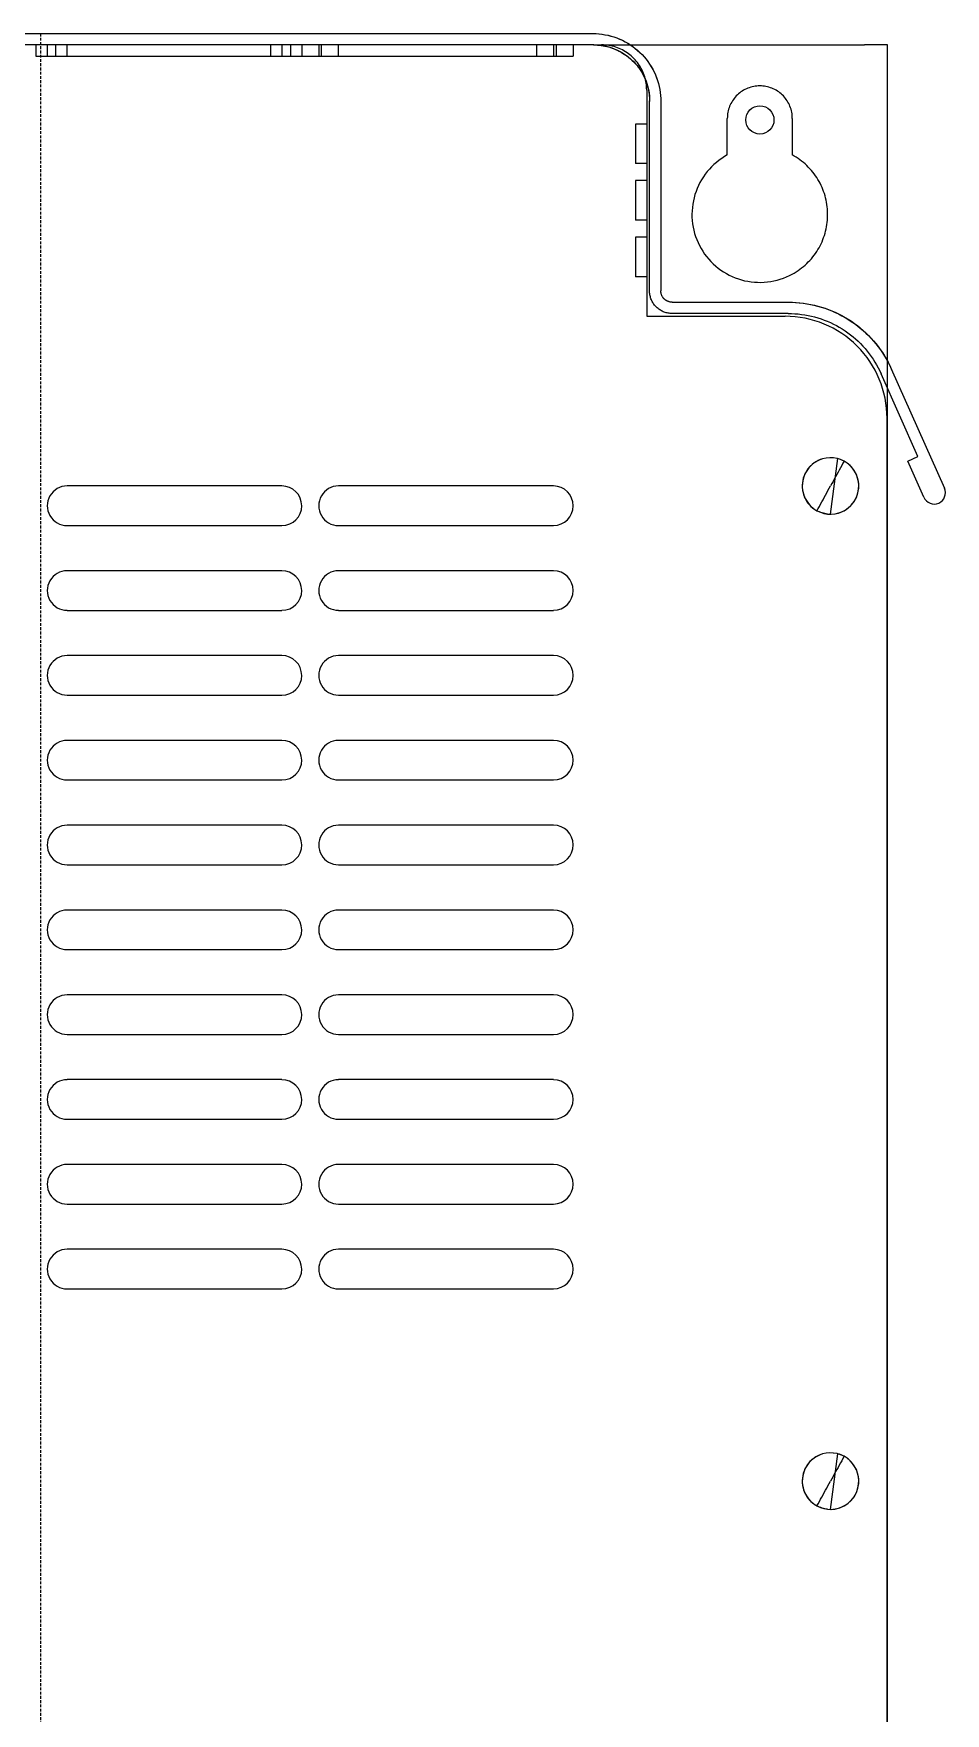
# Model space of a CAD drawing. Extents: x 0 to 320, y 0 to 1157.
# Drawn here: x 158.8 to 320, y 859.9 to 1157 of the extents above; entities that cross this region are included whole.
import ezdxf

# ---------------------------------------------------------------- set-up
doc = ezdxf.new("R2010")
doc.units = 0
doc.linetypes.add('DASHED', pattern=[0.75, 0.5, -0.25])
doc.layers.add('--8N-THT. FIXING HOLE', color=4, linetype='CONTINUOUS')
doc.layers.add('-15N-THT. THIẾT BỊ ĐÓNG MỞ', color=40, linetype='CONTINUOUS')

# ---------------------------------------------------------------- blocks, each defined once
blk = doc.blocks.new('06 - N - SC VSD ATV630C11~C16N4')
at = {"layer": '--8N-THT. FIXING HOLE'}
blk.add_circle((127.17, 563.23), 2.5, dxfattribs=at)
at = {"layer": '-15N-THT. THIẾT BỊ ĐÓNG MỞ'}
for p, q in [((97.79, 576.5), (-98.46, 576.5)), ((-98.36, 578.5), (97.64, 578.5)), ((-0.84, 576.51), (-0.84, 574.51)), ((1.16, 576.51), (1.16, 574.5)), ((2.66, 574.51), (2.66, 576.51)), ((4.66, 574.5), (4.66, 576.51)), ((40.66, 576.51), (40.66, 574.51)), ((42.66, 576.51), (42.66, 574.5)), ((44.16, 576.51), (44.16, 574.51)), ((46.16, 576.51), (46.16, 574.5)), ((49.16, 576.51), (49.16, 574.5)), ((49.66, 574.51), (49.66, 576.51)), ((52.66, 574.5), (52.66, 576.51)), ((87.66, 576.51), (87.66, 574.51)), ((90.66, 576.51), (90.66, 574.5)), ((91.16, 576.51), (91.16, 574.51)), ((94.16, 576.51), (94.16, 574.5)), ((97.64, 578.5), (98.18, 578.49)), ((97.64, 578.5), (97.66, 578.5)), ((97.66, 578.5), (98.2, 578.49)), ((97.77, 576.5), (98.11, 576.49)), ((97.79, 576.5), (98.23, 576.49)), ((97.79, 576.5), (99.18, 576.5)), ((98.11, 576.49), (98.44, 576.48)), ((98.18, 578.49), (98.71, 578.45)), ((98.2, 578.49), (98.74, 578.45)), ((98.23, 576.49), (98.68, 576.46)), ((98.44, 576.48), (98.78, 576.45)), ((98.68, 576.46), (99.12, 576.41)), ((98.71, 578.45), (99.25, 578.39)), ((98.74, 578.45), (99.28, 578.39)), ((98.78, 576.45), (99.12, 576.41)), ((99.12, 576.41), (99.55, 576.34)), ((99.12, 576.41), (99.45, 576.36)), ((99.5, 576.5), (99.18, 576.5)), ((99.25, 578.39), (99.78, 578.31)), ((99.26, 576.51), (145.66, 576.51)), ((99.28, 578.39), (99.81, 578.31)), ((99.35, 578.38), (99.37, 578.38)), ((99.45, 576.36), (99.78, 576.29)), ((99.81, 576.48), (99.5, 576.5)), ((99.55, 576.34), (99.99, 576.25)), ((99.78, 578.31), (100.31, 578.2)), ((99.81, 578.31), (100.34, 578.2)), ((100.13, 576.44), (99.81, 576.48)), ((100.45, 576.4), (100.13, 576.44)), ((100.31, 578.2), (100.84, 578.07)), ((100.34, 578.2), (100.86, 578.07)), ((100.76, 576.34), (100.45, 576.4)), ((101.07, 576.27), (100.76, 576.34)), ((100.84, 578.07), (101.35, 577.91)), ((100.86, 578.07), (101.37, 577.91)), ((101.35, 577.91), (101.86, 577.73)), ((101.37, 577.91), (101.88, 577.74)), ((101.86, 577.73), (102.36, 577.53)), ((101.88, 577.74), (102.38, 577.53)), ((102.36, 577.53), (102.86, 577.31)), ((102.38, 577.53), (102.87, 577.31)), ((102.86, 577.31), (103.34, 577.06)), ((102.87, 577.31), (103.35, 577.07)), ((103.34, 577.06), (103.81, 576.8)), ((103.35, 577.07), (103.82, 576.8)), ((103.81, 576.8), (104.26, 576.51)), ((103.82, 576.8), (104.28, 576.52)), ((104.26, 576.51), (104.71, 576.2)), ((104.28, 576.52), (104.72, 576.21)), ((149.76, 576.51), (145.66, 576.51)), ((149.76, -274.5), (149.76, 576.51)), ((4.66, 574.5), (42.66, 574.5)), ((52.66, 574.5), (90.66, 574.5)), ((99.78, 576.29), (100.11, 576.22)), ((99.99, 576.25), (100.42, 576.14)), ((100.11, 576.22), (100.44, 576.13)), ((100.42, 576.14), (100.84, 576.02)), ((100.44, 576.13), (100.76, 576.03)), ((100.76, 576.03), (101.08, 575.93)), ((100.84, 576.02), (101.26, 575.87)), ((101.38, 576.19), (101.07, 576.27)), ((101.08, 575.93), (101.4, 575.81)), ((101.26, 575.87), (101.67, 575.71)), ((101.68, 576.1), (101.38, 576.19)), ((101.4, 575.81), (101.71, 575.68)), ((101.67, 575.71), (102.08, 575.52)), ((101.98, 575.99), (101.68, 576.1)), ((101.71, 575.68), (102.02, 575.54)), ((102.28, 575.88), (101.98, 575.99)), ((102.02, 575.54), (102.32, 575.39)), ((102.08, 575.52), (102.47, 575.32)), ((102.57, 575.75), (102.28, 575.88)), ((102.32, 575.39), (102.62, 575.23)), ((102.47, 575.32), (102.86, 575.1)), ((102.86, 575.61), (102.57, 575.75)), ((102.62, 575.23), (102.91, 575.06)), ((103.13, 575.45), (102.86, 575.61)), ((102.86, 575.1), (103.23, 574.87)), ((102.91, 575.06), (103.2, 574.88)), ((103.41, 575.29), (103.13, 575.45)), ((103.2, 574.88), (103.48, 574.68)), ((103.23, 574.87), (103.59, 574.61)), ((103.68, 575.12), (103.41, 575.29)), ((103.48, 574.68), (103.75, 574.49)), ((103.59, 574.61), (103.95, 574.35)), ((103.93, 574.93), (103.68, 575.12)), ((103.75, 574.49), (104.02, 574.28)), ((104.19, 574.74), (103.93, 574.93)), ((103.95, 574.35), (104.29, 574.06)), ((104.02, 574.28), (104.27, 574.06)), ((104.43, 574.54), (104.19, 574.74)), ((104.27, 574.06), (104.52, 573.83)), ((104.29, 574.06), (104.61, 573.76)), ((104.67, 574.32), (104.43, 574.54)), ((104.52, 573.83), (104.77, 573.6)), ((104.61, 573.76), (104.93, 573.45)), ((104.89, 574.1), (104.67, 574.32)), ((104.71, 576.2), (105.14, 575.88)), ((104.72, 576.21), (105.15, 575.88)), ((104.77, 573.6), (105, 573.35)), ((105.11, 573.87), (104.89, 574.1)), ((104.93, 573.45), (105.23, 573.12)), ((105.32, 573.63), (105.11, 573.87)), ((105.14, 575.88), (105.55, 575.53)), ((105.15, 575.88), (105.56, 575.54)), ((105.52, 573.38), (105.32, 573.63)), ((105.71, 573.12), (105.52, 573.38)), ((105.55, 575.53), (105.95, 575.17)), ((105.56, 575.54), (105.96, 575.17)), ((105.95, 575.17), (106.33, 574.78)), ((105.96, 575.17), (106.34, 574.79)), ((106.33, 574.78), (106.69, 574.39)), ((106.34, 574.79), (106.7, 574.4)), ((106.69, 574.39), (107.04, 573.97)), ((106.7, 574.4), (107.05, 573.98)), ((107.04, 573.97), (107.37, 573.54)), ((107.05, 573.98), (107.37, 573.55)), ((107.37, 573.55), (107.68, 573.11)), ((107.37, 573.54), (107.67, 573.1)), ((105, 573.35), (105.23, 573.1)), ((105.23, 573.12), (105.51, 572.78)), ((105.23, 573.1), (105.45, 572.84)), ((105.45, 572.84), (105.66, 572.58)), ((105.51, 572.78), (105.78, 572.43)), ((105.66, 572.58), (105.86, 572.3)), ((105.89, 572.86), (105.71, 573.12)), ((105.78, 572.43), (106.03, 572.07)), ((105.86, 572.3), (106.05, 572.02)), ((106.06, 572.59), (105.89, 572.86)), ((106.03, 572.07), (106.27, 571.69)), ((106.05, 572.02), (106.23, 571.74)), ((106.21, 572.31), (106.06, 572.59)), ((106.36, 572.03), (106.21, 572.31)), ((106.23, 571.74), (106.4, 571.45)), ((106.27, 571.69), (106.49, 571.31)), ((106.49, 571.74), (106.36, 572.03)), ((106.4, 571.45), (106.56, 571.15)), ((106.62, 571.45), (106.49, 571.74)), ((106.49, 571.31), (106.69, 570.91)), ((106.56, 571.15), (106.71, 570.85)), ((106.73, 571.15), (106.62, 571.45)), ((106.69, 570.91), (106.87, 570.51)), ((106.71, 570.85), (106.85, 570.54)), ((106.83, 570.84), (106.73, 571.15)), ((106.91, 570.54), (106.83, 570.84)), ((106.85, 570.54), (106.98, 570.23)), ((106.87, 570.51), (107.04, 570.1)), ((106.99, 570.23), (106.91, 570.54)), ((107.67, 573.1), (107.96, 572.64)), ((107.68, 573.11), (107.97, 572.66)), ((107.96, 572.64), (108.23, 572.17)), ((107.97, 572.66), (108.23, 572.19)), ((108.23, 572.19), (108.48, 571.71)), ((108.23, 572.17), (108.47, 571.69)), ((108.47, 571.69), (108.7, 571.2)), ((108.48, 571.71), (108.7, 571.22)), ((108.7, 571.22), (108.9, 570.72)), ((108.7, 571.2), (108.9, 570.7)), ((108.9, 570.72), (109.08, 570.21)), ((108.9, 570.7), (109.08, 570.19)), ((107.04, 570.1), (107.18, 569.68)), ((107.04, 569.98), (107.15, 569.68)), ((107.15, 569.68), (107.25, 569.37)), ((107.16, 568.5), (107.16, 528.5)), ((107.18, 569.68), (107.31, 569.25)), ((107.25, 569.37), (107.33, 569.06)), ((107.31, 569.25), (107.42, 568.82)), ((107.33, 569.06), (107.41, 568.74)), ((107.41, 568.74), (107.48, 568.43)), ((107.42, 568.82), (107.51, 568.39)), ((107.48, 568.43), (107.53, 568.11)), ((107.51, 568.39), (107.58, 567.95)), ((107.53, 568.11), (107.58, 567.79)), ((107.58, 567.95), (107.63, 567.51)), ((107.58, 567.79), (107.62, 567.47)), ((107.62, 567.47), (107.64, 567.15)), ((107.63, 567.51), (107.66, 567.07)), ((109.08, 570.21), (109.23, 569.69)), ((109.08, 570.19), (109.23, 569.67)), ((109.23, 569.69), (109.36, 569.17)), ((109.23, 569.67), (109.36, 569.15)), ((109.36, 569.17), (109.47, 568.64)), ((109.36, 569.15), (109.47, 568.62)), ((109.47, 568.64), (109.56, 568.11)), ((109.47, 568.62), (109.56, 568.09)), ((109.54, 568.18), (109.54, 568.21)), ((109.56, 568.11), (109.62, 567.58)), ((109.56, 568.09), (109.62, 567.55)), ((109.62, 567.58), (109.65, 567.04)), ((109.62, 567.55), (109.65, 567.01)), ((123, 567.47), (122.82, 567.27)), ((123.2, 567.66), (123, 567.47)), ((123.4, 567.85), (123.2, 567.66)), ((123.61, 568.02), (123.4, 567.85)), ((123.83, 568.18), (123.61, 568.02)), ((124.06, 568.34), (123.83, 568.18)), ((124.29, 568.48), (124.06, 568.34)), ((124.53, 568.61), (124.29, 568.48)), ((124.78, 568.73), (124.53, 568.61)), ((125.03, 568.84), (124.78, 568.73)), ((125.28, 568.93), (125.03, 568.84)), ((125.55, 569.02), (125.28, 568.93)), ((125.81, 569.09), (125.55, 569.02)), ((126.08, 569.15), (125.81, 569.09)), ((126.35, 569.19), (126.08, 569.15)), ((126.62, 569.22), (126.35, 569.19)), ((126.89, 569.24), (126.62, 569.22)), ((127.16, 569.25), (126.89, 569.24)), ((127.44, 569.24), (127.16, 569.25)), ((127.71, 569.22), (127.44, 569.24)), ((127.98, 569.19), (127.71, 569.22)), ((128.25, 569.15), (127.98, 569.19)), ((128.52, 569.09), (128.25, 569.15)), ((128.78, 569.02), (128.52, 569.09)), ((129.05, 568.93), (128.78, 569.02)), ((129.3, 568.84), (129.05, 568.93)), ((129.55, 568.73), (129.3, 568.84)), ((129.8, 568.61), (129.55, 568.73)), ((130.04, 568.48), (129.8, 568.61)), ((130.27, 568.34), (130.04, 568.48)), ((130.5, 568.18), (130.27, 568.34)), ((130.72, 568.02), (130.5, 568.18)), ((130.93, 567.85), (130.72, 568.02)), ((131.13, 567.66), (130.93, 567.85)), ((131.33, 567.47), (131.13, 567.66)), ((131.51, 567.27), (131.33, 567.47)), ((107.64, 567.15), (107.66, 566.82)), ((107.66, 567.07), (107.66, 566.63)), ((107.66, 566.82), (107.66, 566.5)), ((107.66, 532.99), (107.66, 566.63)), ((109.65, 567.04), (109.66, 566.5)), ((109.65, 567.01), (109.66, 566.47)), ((109.66, 566.47), (109.66, 566.5)), ((109.66, 566.47), (109.66, 532.98)), ((121.52, 564.59), (121.47, 564.32)), ((121.58, 564.86), (121.52, 564.59)), ((121.65, 565.12), (121.58, 564.86)), ((121.73, 565.38), (121.65, 565.12)), ((121.83, 565.64), (121.73, 565.38)), ((121.93, 565.89), (121.83, 565.64)), ((122.05, 566.13), (121.93, 565.89)), ((122.19, 566.37), (122.05, 566.13)), ((122.33, 566.61), (122.19, 566.37)), ((122.48, 566.83), (122.33, 566.61)), ((122.65, 567.05), (122.48, 566.83)), ((122.82, 567.27), (122.65, 567.05)), ((131.68, 567.05), (131.51, 567.27)), ((131.85, 566.83), (131.68, 567.05)), ((132, 566.61), (131.85, 566.83)), ((132.14, 566.37), (132, 566.61)), ((132.28, 566.13), (132.14, 566.37)), ((132.4, 565.89), (132.28, 566.13)), ((132.5, 565.64), (132.4, 565.89)), ((132.6, 565.38), (132.5, 565.64)), ((132.68, 565.12), (132.6, 565.38)), ((132.75, 564.86), (132.68, 565.12)), ((132.81, 564.59), (132.75, 564.86)), ((132.86, 564.32), (132.81, 564.59)), ((107.16, 562.5), (105.16, 562.5)), ((105.16, 562.5), (105.16, 555.5)), ((105.16, 562.5), (105.16, 562.5)), ((121.42, 563.77), (121.41, 563.5)), ((121.41, 563.5), (121.41, 563.5)), ((121.41, 557.03), (121.41, 563.5)), ((121.44, 564.05), (121.42, 563.77)), ((121.47, 564.32), (121.44, 564.05)), ((132.89, 564.05), (132.86, 564.32)), ((132.91, 563.77), (132.89, 564.05)), ((132.91, 563.5), (132.91, 563.77)), ((132.91, 563.5), (132.91, 563.5)), ((132.91, 563.5), (132.91, 557.03)), ((119.5, 555.73), (119.06, 555.35)), ((119.95, 556.09), (119.5, 555.73)), ((120.43, 556.43), (119.95, 556.09)), ((120.91, 556.74), (120.43, 556.43)), ((121.41, 557.03), (120.91, 556.74)), ((121.41, 557.03), (121.41, 557.03)), ((133.26, 556.84), (132.91, 557.03)), ((132.91, 557.03), (132.91, 557.03)), ((133.6, 556.63), (133.26, 556.84)), ((133.93, 556.41), (133.6, 556.63)), ((134.25, 556.19), (133.93, 556.41)), ((134.56, 555.95), (134.25, 556.19)), ((134.87, 555.7), (134.56, 555.95)), ((135.17, 555.44), (134.87, 555.7)), ((107.16, 555.5), (105.16, 555.5)), ((105.16, 555.5), (105.16, 555.5)), ((116.87, 552.66), (116.58, 552.16)), ((117.18, 553.15), (116.87, 552.66)), ((117.51, 553.63), (117.18, 553.15)), ((117.87, 554.09), (117.51, 553.63)), ((118.25, 554.53), (117.87, 554.09)), ((118.64, 554.95), (118.25, 554.53)), ((119.06, 555.35), (118.64, 554.95)), ((135.46, 555.17), (135.17, 555.44)), ((135.74, 554.89), (135.46, 555.17)), ((136.01, 554.6), (135.74, 554.89)), ((136.28, 554.31), (136.01, 554.6)), ((136.53, 554), (136.28, 554.31)), ((136.77, 553.69), (136.53, 554)), ((137, 553.37), (136.77, 553.69)), ((137.22, 553.04), (137, 553.37)), ((137.43, 552.71), (137.22, 553.04)), ((137.63, 552.37), (137.43, 552.71)), ((105.16, 552.5), (105.16, 552.5)), ((107.16, 552.5), (105.16, 552.5)), ((105.16, 552.5), (105.16, 545.5)), ((115.69, 550.02), (115.54, 549.46)), ((115.88, 550.57), (115.69, 550.02)), ((116.09, 551.11), (115.88, 550.57)), ((116.32, 551.64), (116.09, 551.11)), ((116.58, 552.16), (116.32, 551.64)), ((137.82, 552.02), (137.63, 552.37)), ((138, 551.66), (137.82, 552.02)), ((138.16, 551.3), (138, 551.66)), ((138.31, 550.94), (138.16, 551.3)), ((138.45, 550.57), (138.31, 550.94)), ((138.58, 550.2), (138.45, 550.57)), ((138.7, 549.82), (138.58, 550.2)), ((138.8, 549.44), (138.7, 549.82)), ((115.18, 547.17), (115.17, 546.59)), ((115.23, 547.75), (115.18, 547.17)), ((115.3, 548.33), (115.23, 547.75)), ((115.41, 548.9), (115.3, 548.33)), ((115.54, 549.46), (115.41, 548.9)), ((138.89, 549.05), (138.8, 549.44)), ((138.97, 548.66), (138.89, 549.05)), ((139.03, 548.27), (138.97, 548.66)), ((139.09, 547.88), (139.03, 548.27)), ((139.12, 547.49), (139.09, 547.88)), ((139.15, 547.09), (139.12, 547.49)), ((139.16, 546.7), (139.15, 547.09)), ((139.16, 546.3), (139.16, 546.7)), ((105.16, 545.5), (105.16, 545.5)), ((107.16, 545.5), (105.16, 545.5)), ((115.17, 546.59), (115.17, 546.01)), ((115.17, 546.01), (115.21, 545.43)), ((115.21, 545.43), (115.28, 544.86)), ((115.28, 544.86), (115.37, 544.29)), ((115.37, 544.29), (115.49, 543.72)), ((115.49, 543.72), (115.64, 543.16)), ((138.8, 543.56), (138.89, 543.95)), ((138.89, 543.95), (138.97, 544.34)), ((138.97, 544.34), (139.03, 544.73)), ((139.03, 544.73), (139.09, 545.12)), ((139.09, 545.12), (139.12, 545.51)), ((139.12, 545.51), (139.15, 545.91)), ((139.15, 545.91), (139.16, 546.3)), ((107.16, 542.5), (105.16, 542.5)), ((105.16, 542.5), (105.16, 535.5)), ((105.16, 542.5), (105.16, 542.5)), ((115.64, 543.16), (115.81, 542.61)), ((115.81, 542.61), (116.02, 542.06)), ((116.02, 542.06), (116.24, 541.53)), ((116.24, 541.53), (116.5, 541.01)), ((116.5, 541.01), (116.77, 540.5)), ((137.63, 540.63), (137.82, 540.98)), ((137.82, 540.98), (138, 541.34)), ((138, 541.34), (138.16, 541.7)), ((138.16, 541.7), (138.31, 542.06)), ((138.31, 542.06), (138.45, 542.43)), ((138.45, 542.43), (138.58, 542.8)), ((138.58, 542.8), (138.7, 543.18)), ((138.7, 543.18), (138.8, 543.56)), ((116.77, 540.5), (117.08, 540)), ((117.08, 540), (117.4, 539.52)), ((117.4, 539.52), (117.75, 539.06)), ((117.75, 539.06), (118.12, 538.61)), ((118.12, 538.61), (118.51, 538.18)), ((118.51, 538.18), (118.92, 537.78)), ((118.92, 537.78), (119.36, 537.39)), ((135.17, 537.56), (135.46, 537.83)), ((135.46, 537.83), (135.74, 538.11)), ((135.74, 538.11), (136.01, 538.4)), ((136.01, 538.4), (136.28, 538.69)), ((136.28, 538.69), (136.53, 539)), ((136.53, 539), (136.77, 539.31)), ((136.77, 539.31), (137, 539.63)), ((137, 539.63), (137.22, 539.96)), ((137.22, 539.96), (137.43, 540.29)), ((137.43, 540.29), (137.63, 540.63)), ((105.16, 535.5), (105.16, 535.5)), ((107.16, 535.5), (105.16, 535.5)), ((119.36, 537.39), (119.81, 537.02)), ((119.81, 537.02), (120.27, 536.68)), ((120.27, 536.68), (120.75, 536.36)), ((120.75, 536.36), (121.25, 536.06)), ((121.25, 536.06), (121.76, 535.78)), ((121.76, 535.78), (122.29, 535.54)), ((122.29, 535.54), (122.82, 535.31)), ((122.82, 535.31), (123.37, 535.12)), ((123.37, 535.12), (123.92, 534.95)), ((123.92, 534.95), (124.48, 534.8)), ((124.48, 534.8), (125.05, 534.69)), ((129.09, 534.66), (129.66, 534.76)), ((129.66, 534.76), (130.23, 534.9)), ((130.23, 534.9), (130.78, 535.06)), ((130.78, 535.06), (131.33, 535.25)), ((131.33, 535.25), (131.87, 535.46)), ((131.87, 535.46), (132.4, 535.7)), ((132.4, 535.7), (132.91, 535.97)), ((132.91, 535.97), (133.26, 536.16)), ((133.26, 536.16), (133.6, 536.37)), ((133.6, 536.37), (133.93, 536.59)), ((133.93, 536.59), (134.25, 536.81)), ((134.25, 536.81), (134.56, 537.05)), ((134.56, 537.05), (134.87, 537.3)), ((134.87, 537.3), (135.17, 537.56)), ((107.67, 532.81), (107.66, 532.99)), ((107.68, 532.63), (107.67, 532.81)), ((107.7, 532.45), (107.68, 532.63)), ((107.73, 532.28), (107.7, 532.45)), ((107.76, 532.1), (107.73, 532.28)), ((107.81, 531.93), (107.76, 532.1)), ((107.86, 531.76), (107.81, 531.93)), ((109.67, 532.91), (109.66, 533)), ((109.67, 532.89), (109.66, 532.98)), ((109.67, 532.82), (109.67, 532.91)), ((109.67, 532.8), (109.67, 532.89)), ((109.68, 532.73), (109.67, 532.82)), ((109.68, 532.71), (109.67, 532.8)), ((109.7, 532.64), (109.68, 532.73)), ((109.7, 532.62), (109.68, 532.71)), ((109.72, 532.55), (109.7, 532.64)), ((109.71, 532.54), (109.7, 532.62)), ((109.74, 532.45), (109.71, 532.54)), ((109.74, 532.47), (109.72, 532.55)), ((109.76, 532.38), (109.74, 532.47)), ((109.76, 532.37), (109.74, 532.45)), ((109.75, 532.42), (109.75, 532.44)), ((109.79, 532.3), (109.76, 532.38)), ((109.79, 532.28), (109.76, 532.37)), ((109.83, 532.21), (109.79, 532.3)), ((109.82, 532.2), (109.79, 532.28)), ((109.86, 532.12), (109.82, 532.2)), ((109.86, 532.13), (109.83, 532.21)), ((109.9, 532.05), (109.86, 532.13)), ((109.9, 532.04), (109.86, 532.12)), ((109.95, 531.97), (109.9, 532.05)), ((109.95, 531.96), (109.9, 532.04)), ((110, 531.9), (109.95, 531.97)), ((109.99, 531.89), (109.95, 531.96)), ((110.04, 531.82), (109.99, 531.89)), ((110.05, 531.82), (110, 531.9)), ((110.1, 531.74), (110.04, 531.82)), ((110.1, 531.75), (110.05, 531.82)), ((125.05, 534.69), (125.63, 534.6)), ((125.63, 534.6), (126.2, 534.54)), ((126.2, 534.54), (126.78, 534.51)), ((126.78, 534.51), (127.36, 534.5)), ((127.36, 534.5), (127.94, 534.53)), ((127.94, 534.53), (128.52, 534.58)), ((128.52, 534.58), (129.09, 534.66)), ((107.92, 531.59), (107.86, 531.76)), ((107.99, 531.42), (107.92, 531.59)), ((108.06, 531.26), (107.99, 531.42)), ((108.14, 531.1), (108.06, 531.26)), ((108.23, 530.94), (108.14, 531.1)), ((108.32, 530.79), (108.23, 530.94)), ((108.43, 530.64), (108.32, 530.79)), ((108.54, 530.5), (108.43, 530.64)), ((108.65, 530.36), (108.54, 530.5)), ((108.77, 530.23), (108.65, 530.36)), ((108.9, 530.11), (108.77, 530.23)), ((109.03, 529.98), (108.9, 530.11)), ((109.17, 529.87), (109.03, 529.98)), ((109.31, 529.76), (109.17, 529.87)), ((109.46, 529.66), (109.31, 529.76)), ((109.61, 529.56), (109.46, 529.66)), ((109.76, 529.48), (109.61, 529.56)), ((109.92, 529.39), (109.76, 529.48)), ((110.09, 529.32), (109.92, 529.39)), ((110.25, 529.25), (110.09, 529.32)), ((110.16, 531.68), (110.1, 531.75)), ((110.15, 531.68), (110.1, 531.74)), ((110.21, 531.61), (110.15, 531.68)), ((110.22, 531.62), (110.16, 531.68)), ((110.28, 531.55), (110.21, 531.61)), ((110.28, 531.55), (110.22, 531.62)), ((110.42, 529.2), (110.25, 529.25)), ((110.34, 531.49), (110.28, 531.55)), ((110.35, 531.49), (110.28, 531.55)), ((110.41, 531.43), (110.34, 531.49)), ((110.42, 531.44), (110.35, 531.49)), ((110.48, 531.38), (110.41, 531.43)), ((110.49, 531.38), (110.42, 531.44)), ((110.59, 529.14), (110.42, 529.2)), ((110.55, 531.33), (110.48, 531.38)), ((110.56, 531.33), (110.49, 531.38)), ((110.63, 531.28), (110.55, 531.33)), ((110.64, 531.28), (110.56, 531.33)), ((110.77, 529.1), (110.59, 529.14)), ((110.71, 531.24), (110.63, 531.28)), ((110.72, 531.24), (110.64, 531.28)), ((110.78, 531.2), (110.71, 531.24)), ((110.8, 531.2), (110.72, 531.24)), ((110.94, 529.06), (110.77, 529.1)), ((110.87, 531.16), (110.78, 531.2)), ((110.88, 531.16), (110.8, 531.2)), ((110.95, 531.13), (110.87, 531.16)), ((110.96, 531.13), (110.88, 531.16)), ((111.12, 529.04), (110.94, 529.06)), ((111.03, 531.1), (110.95, 531.13)), ((111.05, 531.1), (110.96, 531.13)), ((111.12, 531.07), (111.03, 531.1)), ((111.13, 531.07), (111.05, 531.1)), ((111.09, 531.08), (111.1, 531.08)), ((111.2, 531.05), (111.12, 531.07)), ((111.3, 529.02), (111.12, 529.04)), ((111.22, 531.05), (111.13, 531.07)), ((111.29, 531.03), (111.2, 531.05)), ((111.31, 531.03), (111.22, 531.05)), ((111.38, 531.02), (111.29, 531.03)), ((111.47, 529), (111.3, 529.02)), ((111.4, 531.02), (111.31, 531.03)), ((111.47, 531.01), (111.38, 531.02)), ((111.49, 531.01), (111.4, 531.02)), ((111.55, 531), (111.47, 531.01)), ((111.65, 529), (111.47, 529)), ((111.58, 531), (111.49, 531.01)), ((111.64, 531), (111.55, 531)), ((111.66, 531), (111.58, 531)), ((111.64, 531), (132.28, 531)), ((132.18, 529), (111.65, 529)), ((132.18, 531), (132.83, 530.99)), ((132.18, 529), (132.77, 528.99)), ((132.28, 531), (132.93, 530.99)), ((132.77, 528.99), (133.37, 528.96)), ((132.83, 530.99), (133.49, 530.96)), ((132.93, 530.99), (133.58, 530.96)), ((133.37, 528.96), (133.96, 528.91)), ((133.49, 530.96), (134.15, 530.9)), ((133.58, 530.96), (134.23, 530.9)), ((133.96, 528.91), (134.54, 528.84)), ((134.15, 530.9), (134.8, 530.83)), ((134.23, 530.9), (134.88, 530.83)), ((134.54, 528.84), (135.13, 528.76)), ((134.8, 530.83), (135.45, 530.73)), ((134.88, 530.83), (135.53, 530.73)), ((135.45, 530.73), (136.1, 530.61)), ((135.53, 530.73), (136.17, 530.61)), ((136.1, 530.61), (136.74, 530.47)), ((136.17, 530.61), (136.81, 530.48)), ((136.74, 530.47), (137.38, 530.31)), ((136.81, 530.48), (137.44, 530.32)), ((137.38, 530.31), (138.01, 530.13)), ((137.44, 530.32), (138.07, 530.14)), ((138.01, 530.13), (138.64, 529.93)), ((138.07, 530.14), (138.69, 529.93)), ((138.64, 529.93), (139.26, 529.7)), ((138.69, 529.93), (139.31, 529.71)), ((139.26, 529.7), (139.87, 529.46)), ((139.31, 529.71), (139.91, 529.47)), ((139.87, 529.46), (140.47, 529.2)), ((139.91, 529.47), (140.51, 529.21)), ((140.47, 529.2), (141.07, 528.91)), ((140.51, 529.21), (141.1, 528.93)), ((141.07, 528.91), (141.65, 528.61)), ((141.1, 528.93), (141.68, 528.63)), ((107.16, 528.5), (131.66, 528.5)), ((135.13, 528.76), (135.71, 528.65)), ((135.71, 528.65), (136.29, 528.52)), ((136.29, 528.52), (136.86, 528.38)), ((136.86, 528.38), (137.43, 528.22)), ((137.43, 528.22), (138, 528.03)), ((138, 528.03), (138.55, 527.83)), ((138.55, 527.83), (139.1, 527.62)), ((139.1, 527.62), (139.65, 527.38)), ((139.65, 527.38), (140.18, 527.12)), ((140.18, 527.12), (140.71, 526.85)), ((140.71, 526.85), (141.22, 526.56)), ((141.22, 526.56), (141.73, 526.26)), ((141.65, 528.61), (142.23, 528.29)), ((141.68, 528.63), (142.25, 528.31)), ((141.73, 526.26), (142.23, 525.93)), ((142.23, 528.29), (142.79, 527.95)), ((142.23, 525.93), (142.71, 525.6)), ((142.25, 528.31), (142.81, 527.97)), ((142.79, 527.95), (143.34, 527.59)), ((142.81, 527.97), (143.36, 527.62)), ((143.34, 527.59), (143.88, 527.22)), ((143.36, 527.62), (143.89, 527.24)), ((143.88, 527.22), (144.41, 526.82)), ((143.89, 527.24), (144.42, 526.85)), ((144.41, 526.82), (144.92, 526.41)), ((144.42, 526.85), (144.93, 526.45)), ((144.92, 526.41), (145.43, 525.98)), ((144.93, 526.45), (145.42, 526.02)), ((145.42, 526.02), (145.91, 525.58)), ((145.43, 525.98), (145.91, 525.54)), ((142.71, 525.6), (143.19, 525.24)), ((143.19, 525.24), (143.65, 524.87)), ((143.65, 524.87), (144.1, 524.49)), ((144.1, 524.49), (144.54, 524.09)), ((144.54, 524.09), (144.96, 523.67)), ((144.96, 523.67), (145.37, 523.25)), ((145.37, 523.25), (145.77, 522.81)), ((145.91, 525.58), (146.37, 525.12)), ((145.91, 525.54), (146.38, 525.08)), ((146.37, 525.12), (146.82, 524.65)), ((146.38, 525.08), (146.84, 524.6)), ((146.82, 524.65), (147.26, 524.17)), ((146.84, 524.6), (147.28, 524.11)), ((147.26, 524.17), (147.68, 523.67)), ((147.28, 524.11), (147.7, 523.61)), ((147.68, 523.67), (148.08, 523.15)), ((147.7, 523.61), (148.11, 523.09)), ((148.08, 523.15), (148.47, 522.63)), ((148.11, 523.09), (148.5, 522.56)), ((145.77, 522.81), (146.15, 522.35)), ((146.15, 522.35), (146.51, 521.89)), ((146.51, 521.89), (146.86, 521.41)), ((146.86, 521.41), (147.2, 520.92)), ((147.2, 520.92), (147.52, 520.42)), ((147.52, 520.42), (147.82, 519.91)), ((147.82, 519.91), (148.1, 519.39)), ((148.47, 522.63), (148.84, 522.09)), ((148.5, 522.56), (148.87, 522.02)), ((148.84, 522.09), (149.19, 521.54)), ((148.87, 522.02), (149.22, 521.46)), ((149.19, 521.54), (149.52, 520.97)), ((149.22, 521.46), (149.56, 520.9)), ((149.52, 520.97), (149.84, 520.4)), ((149.56, 520.9), (149.87, 520.32)), ((149.84, 520.4), (150.13, 519.82)), ((149.87, 520.32), (150.17, 519.73)), ((148.1, 519.39), (148.37, 518.86)), ((148.37, 518.86), (148.62, 518.33)), ((155.13, 503.69), (148.62, 518.33)), ((150.13, 519.82), (150.41, 519.23)), ((150.17, 519.73), (150.45, 519.13)), ((150.41, 519.23), (159.81, 498.11)), ((149.66, 268.3), (149.66, 510.5)), ((136.42, 502.3), (136.11, 502.02)), ((136.75, 502.56), (136.42, 502.3)), ((137.1, 502.79), (136.75, 502.56)), ((137.47, 502.99), (137.1, 502.79)), ((137.86, 503.16), (137.47, 502.99)), ((138.26, 503.3), (137.86, 503.16)), ((138.75, 503.42), (138.77, 503.42)), ((139.66, 493.5), (140.95, 503.33)), ((140.19, 503.47), (140.11, 503.48)), ((141.64, 502.11), (141.42, 501.72)), ((141.85, 502.5), (141.64, 502.11)), ((142.06, 502.89), (141.85, 502.5)), ((142.06, 502.89), (142.06, 502.89)), ((142.06, 502.89), (142.06, 502.89)), ((142.06, 502.89), (142.06, 502.89)), ((142.06, 502.89), (142.06, 502.89)), ((142.06, 502.89), (142.06, 502.89)), ((142.06, 502.89), (142.06, 502.89)), ((153.31, 502.88), (155.13, 503.69)), ((156.15, 496.49), (153.31, 502.88)), ((153.31, 502.88), (153.31, 502.88)), ((155.13, 503.69), (155.13, 503.69)), ((134.76, 499.45), (134.69, 499.04)), ((134.85, 499.86), (134.76, 499.45)), ((134.99, 500.26), (134.85, 499.86)), ((135.15, 500.65), (134.99, 500.26)), ((135.35, 501.02), (135.15, 500.65)), ((135.57, 501.37), (135.35, 501.02)), ((135.83, 501.71), (135.57, 501.37)), ((136.11, 502.02), (135.83, 501.71)), ((140.11, 499.31), (139.88, 498.91)), ((140.33, 499.72), (140.11, 499.31)), ((140.55, 500.12), (140.33, 499.72)), ((140.77, 500.53), (140.55, 500.12)), ((140.99, 500.93), (140.77, 500.53)), ((141.21, 501.32), (140.99, 500.93)), ((141.42, 501.72), (141.21, 501.32)), ((4.66, 498.5), (4.66, 498.5)), ((42.66, 498.5), (4.66, 498.5)), ((42.66, 498.5), (42.66, 498.5)), ((52.66, 498.5), (52.66, 498.5)), ((90.66, 498.5), (52.66, 498.5)), ((90.66, 498.5), (90.66, 498.5)), ((134.69, 499.04), (134.67, 498.62)), ((134.67, 498.62), (134.67, 498.2)), ((134.67, 498.2), (134.72, 497.78)), ((134.72, 497.78), (134.8, 497.36)), ((134.8, 497.36), (134.91, 496.96)), ((134.91, 496.96), (135.06, 496.56)), ((135.06, 496.56), (135.23, 496.18)), ((135.23, 496.18), (135.44, 495.82)), ((138.34, 496.07), (138.56, 496.47)), ((138.56, 496.47), (138.78, 496.88)), ((138.78, 496.88), (139, 497.28)), ((139, 497.28), (139.22, 497.69)), ((139.22, 497.69), (139.44, 498.09)), ((139.44, 498.09), (139.66, 498.5)), ((139.88, 498.91), (139.66, 498.5)), ((156.15, 496.49), (156.15, 496.49)), ((159.81, 498.11), (159.81, 498.11)), ((135.44, 495.82), (135.68, 495.47)), ((135.68, 495.47), (135.95, 495.15)), ((135.95, 495.15), (136.25, 494.85)), ((136.25, 494.85), (136.57, 494.58)), ((136.57, 494.58), (136.91, 494.33)), ((136.91, 494.33), (137.27, 494.11)), ((137.27, 494.11), (137.48, 494.5)), ((137.27, 494.11), (137.27, 494.11)), ((137.27, 494.11), (137.27, 494.11)), ((137.27, 494.11), (137.27, 494.11)), ((137.27, 494.11), (137.27, 494.11)), ((137.27, 494.11), (137.27, 494.11)), ((137.48, 494), (137.27, 494.11)), ((137.48, 494.5), (137.69, 494.89)), ((137.71, 493.9), (137.48, 494)), ((137.69, 494.89), (137.9, 495.28)), ((137.94, 493.81), (137.71, 493.9)), ((137.9, 495.28), (138.12, 495.68)), ((138.17, 493.73), (137.94, 493.81)), ((138.12, 495.68), (138.34, 496.07)), ((138.4, 493.66), (138.17, 493.73)), ((138.64, 493.61), (138.4, 493.66)), ((138.88, 493.56), (138.64, 493.61)), ((139.13, 493.53), (138.88, 493.56)), ((139.21, 493.52), (139.21, 493.52)), ((140.57, 493.58), (140.57, 493.58)), ((4.66, 491.5), (4.66, 491.5)), ((4.66, 491.5), (42.66, 491.5)), ((42.66, 491.5), (42.66, 491.5)), ((52.66, 491.5), (52.66, 491.5)), ((52.66, 491.5), (90.66, 491.5)), ((90.66, 491.5), (90.66, 491.5)), ((4.66, 483.5), (4.66, 483.5)), ((42.66, 483.5), (4.66, 483.5)), ((42.66, 483.5), (42.66, 483.5)), ((52.66, 483.5), (52.66, 483.5)), ((90.66, 483.5), (52.66, 483.5)), ((90.66, 483.5), (90.66, 483.5)), ((4.66, 476.5), (4.66, 476.5)), ((4.66, 476.5), (42.66, 476.5)), ((42.66, 476.5), (42.66, 476.5)), ((52.66, 476.5), (52.66, 476.5)), ((52.66, 476.5), (90.66, 476.5)), ((90.66, 476.5), (90.66, 476.5)), ((4.66, 468.5), (4.66, 468.5)), ((42.66, 468.5), (4.66, 468.5)), ((42.66, 468.5), (42.66, 468.5)), ((52.66, 468.5), (52.66, 468.5)), ((90.66, 468.5), (52.66, 468.5)), ((90.66, 468.5), (90.66, 468.5)), ((4.66, 461.5), (4.66, 461.5)), ((4.66, 461.5), (42.66, 461.5)), ((42.66, 461.5), (42.66, 461.5)), ((52.66, 461.5), (52.66, 461.5)), ((52.66, 461.5), (90.66, 461.5)), ((90.66, 461.5), (90.66, 461.5)), ((4.66, 453.5), (4.66, 453.5)), ((42.66, 453.5), (4.66, 453.5)), ((42.66, 453.5), (42.66, 453.5)), ((52.66, 453.5), (52.66, 453.5)), ((90.66, 453.5), (52.66, 453.5)), ((90.66, 453.5), (90.66, 453.5)), ((4.66, 446.5), (4.66, 446.5)), ((4.66, 446.5), (42.66, 446.5)), ((42.66, 446.5), (42.66, 446.5)), ((52.66, 446.5), (52.66, 446.5)), ((52.66, 446.5), (90.66, 446.5)), ((90.66, 446.5), (90.66, 446.5)), ((4.66, 438.5), (4.66, 438.5)), ((42.66, 438.5), (4.66, 438.5)), ((42.66, 438.5), (42.66, 438.5)), ((52.66, 438.5), (52.66, 438.5)), ((90.66, 438.5), (52.66, 438.5)), ((90.66, 438.5), (90.66, 438.5)), ((4.66, 431.5), (4.66, 431.5)), ((4.66, 431.5), (42.66, 431.5)), ((42.66, 431.5), (42.66, 431.5)), ((52.66, 431.5), (52.66, 431.5)), ((52.66, 431.5), (90.66, 431.5)), ((90.66, 431.5), (90.66, 431.5)), ((4.66, 423.5), (4.66, 423.5)), ((42.66, 423.5), (4.66, 423.5)), ((42.66, 423.5), (42.66, 423.5)), ((52.66, 423.5), (52.66, 423.5)), ((90.66, 423.5), (52.66, 423.5)), ((90.66, 423.5), (90.66, 423.5)), ((4.66, 416.5), (4.66, 416.5)), ((4.66, 416.5), (42.66, 416.5)), ((42.66, 416.5), (42.66, 416.5)), ((52.66, 416.5), (52.66, 416.5)), ((52.66, 416.5), (90.66, 416.5)), ((90.66, 416.5), (90.66, 416.5)), ((4.66, 408.5), (4.66, 408.5)), ((42.66, 408.5), (4.66, 408.5)), ((42.66, 408.5), (42.66, 408.5)), ((52.66, 408.5), (52.66, 408.5)), ((90.66, 408.5), (52.66, 408.5)), ((90.66, 408.5), (90.66, 408.5)), ((4.66, 401.5), (4.66, 401.5)), ((4.66, 401.5), (42.66, 401.5)), ((42.66, 401.5), (42.66, 401.5)), ((52.66, 401.5), (52.66, 401.5)), ((52.66, 401.5), (90.66, 401.5)), ((90.66, 401.5), (90.66, 401.5)), ((4.66, 393.5), (4.66, 393.5)), ((42.66, 393.5), (4.66, 393.5)), ((42.66, 393.5), (42.66, 393.5)), ((52.66, 393.5), (52.66, 393.5)), ((90.66, 393.5), (52.66, 393.5)), ((90.66, 393.5), (90.66, 393.5)), ((4.66, 386.5), (4.66, 386.5)), ((4.66, 386.5), (42.66, 386.5)), ((42.66, 386.5), (42.66, 386.5)), ((52.66, 386.5), (52.66, 386.5)), ((52.66, 386.5), (90.66, 386.5)), ((90.66, 386.5), (90.66, 386.5)), ((4.66, 378.5), (4.66, 378.5)), ((42.66, 378.5), (4.66, 378.5)), ((42.66, 378.5), (42.66, 378.5)), ((52.66, 378.5), (52.66, 378.5)), ((90.66, 378.5), (52.66, 378.5)), ((90.66, 378.5), (90.66, 378.5)), ((4.66, 371.5), (4.66, 371.5)), ((4.66, 371.5), (42.66, 371.5)), ((42.66, 371.5), (42.66, 371.5)), ((52.66, 371.5), (52.66, 371.5)), ((52.66, 371.5), (90.66, 371.5)), ((90.66, 371.5), (90.66, 371.5)), ((4.66, 363.5), (4.66, 363.5)), ((42.66, 363.5), (4.66, 363.5)), ((42.66, 363.5), (42.66, 363.5)), ((52.66, 363.5), (52.66, 363.5)), ((90.66, 363.5), (52.66, 363.5)), ((90.66, 363.5), (90.66, 363.5)), ((4.66, 356.5), (4.66, 356.5)), ((4.66, 356.5), (42.66, 356.5)), ((42.66, 356.5), (42.66, 356.5)), ((52.66, 356.5), (52.66, 356.5)), ((52.66, 356.5), (90.66, 356.5)), ((90.66, 356.5), (90.66, 356.5)), ((137.1, 326.79), (136.75, 326.56)), ((137.47, 326.99), (137.1, 326.79)), ((137.86, 327.16), (137.47, 326.99)), ((138.26, 327.3), (137.86, 327.16)), ((138.75, 327.42), (138.77, 327.42)), ((139.66, 317.5), (140.95, 327.33)), ((140.19, 327.47), (140.11, 327.48)), ((142.06, 326.89), (141.85, 326.5)), ((142.06, 326.89), (142.06, 326.89)), ((142.06, 326.89), (142.06, 326.89)), ((142.06, 326.89), (142.06, 326.89)), ((142.06, 326.89), (142.06, 326.89)), ((134.85, 323.86), (134.76, 323.45)), ((134.99, 324.26), (134.85, 323.86)), ((135.15, 324.65), (134.99, 324.26)), ((135.35, 325.02), (135.15, 324.65)), ((135.57, 325.37), (135.35, 325.02)), ((135.83, 325.71), (135.57, 325.37)), ((136.11, 326.02), (135.83, 325.71)), ((136.42, 326.3), (136.11, 326.02)), ((136.75, 326.56), (136.42, 326.3)), ((140.55, 324.12), (140.33, 323.72)), ((140.77, 324.53), (140.55, 324.12)), ((140.99, 324.93), (140.77, 324.53)), ((141.21, 325.32), (140.99, 324.93)), ((141.42, 325.72), (141.21, 325.32)), ((141.64, 326.11), (141.42, 325.72)), ((141.85, 326.5), (141.64, 326.11)), ((134.69, 323.04), (134.67, 322.62)), ((134.67, 322.62), (134.67, 322.2)), ((134.67, 322.2), (134.72, 321.78)), ((134.76, 323.45), (134.69, 323.04)), ((134.72, 321.78), (134.8, 321.36)), ((134.8, 321.36), (134.91, 320.96)), ((134.91, 320.96), (135.06, 320.56)), ((138.56, 320.47), (138.78, 320.88)), ((138.78, 320.88), (139, 321.28)), ((139, 321.28), (139.22, 321.69)), ((139.22, 321.69), (139.44, 322.09)), ((139.44, 322.09), (139.66, 322.5)), ((139.88, 322.91), (139.66, 322.5)), ((140.11, 323.31), (139.88, 322.91)), ((140.33, 323.72), (140.11, 323.31)), ((135.06, 320.56), (135.23, 320.18)), ((135.23, 320.18), (135.44, 319.82)), ((135.44, 319.82), (135.68, 319.47)), ((135.68, 319.47), (135.95, 319.15)), ((135.95, 319.15), (136.25, 318.85)), ((136.25, 318.85), (136.57, 318.58)), ((136.57, 318.58), (136.91, 318.33)), ((136.91, 318.33), (137.27, 318.11)), ((137.27, 318.11), (137.48, 318.5)), ((137.27, 318.11), (137.27, 318.11)), ((137.27, 318.11), (137.27, 318.11)), ((137.27, 318.11), (137.27, 318.11)), ((137.27, 318.11), (137.27, 318.11)), ((137.27, 318.11), (137.27, 318.11)), ((137.27, 318.11), (137.27, 318.11)), ((137.48, 318), (137.27, 318.11)), ((137.48, 318.5), (137.69, 318.89)), ((137.71, 317.9), (137.48, 318)), ((137.69, 318.89), (137.9, 319.28)), ((137.94, 317.81), (137.71, 317.9)), ((137.9, 319.28), (138.12, 319.68)), ((138.12, 319.68), (138.34, 320.07)), ((138.34, 320.07), (138.56, 320.47)), ((138.17, 317.73), (137.94, 317.81)), ((138.4, 317.66), (138.17, 317.73)), ((138.64, 317.61), (138.4, 317.66)), ((138.88, 317.56), (138.64, 317.61)), ((139.13, 317.53), (138.88, 317.56)), ((139.21, 317.52), (139.21, 317.52)), ((140.57, 317.58), (140.57, 317.58))]:
    blk.add_line(p, q, dxfattribs=at)
at = {"layer": '-15N-THT. THIẾT BỊ ĐÓNG MỞ', "color": 6, "linetype": 'DASHED'}
blk.add_line((0, -578.5), (0, 578.5), dxfattribs=at)
at = {"layer": '-15N-THT. THIẾT BỊ ĐÓNG MỞ'}
blk.add_arc((157.98, 497.3), 2, 204.0015, 23.9985, dxfattribs=at)
for centre, major_axis, ratio, start_param, end_param in [((2.66, 574.51), (3.5, 0), 0.000033, 3.141593, 4.31969), ((4.66, 574.5), (3.5, 0), 0.000033, 3.141593, 4.712389), ((42.66, 574.5), (3.5, 0), 0.000033, -1.570796, 0), ((49.66, 574.51), (3.5, 0), 0.000033, 3.141593, 4.712389), ((52.66, 574.5), (3.5, 0), 0.000033, 3.141593, 4.712389), ((90.66, 574.5), (3.5, 0), 0.000033, -1.570796, 0), ((99.16, 568.5), (-1, 7.94), 1, -1.695903, -1.478416), ((131.66, 510.5), (-2.25, 17.86), 1, -1.695907, -0.125106), ((139.66, 498.5), (0.02, -5), 1, 2.637454, 5.779047), ((139.66, 498.5), (0.02, -5), 1, -0.504139, 2.637454), ((139.67, 498.5), (0.02, -5), 1, -0.004529, 2.637064), ((139.67, 498.5), (0.02, -5), 1, 2.637064, 2.877059), ((4.66, 495), (-0.44, 3.47), 1, -0.125111, 3.016482), ((42.66, 495), (-0.44, 3.47), 1, 3.016482, 6.158074), ((52.66, 495), (-0.44, 3.47), 1, -0.125111, 3.016482), ((90.66, 495), (-0.44, 3.47), 1, 3.016482, 6.158074), ((4.66, 480), (-0.44, 3.47), 1, -0.125111, 3.016482), ((42.66, 480), (-0.44, 3.47), 1, 3.016482, 6.158074), ((52.66, 480), (-0.44, 3.47), 1, -0.125111, 3.016482), ((90.66, 480), (-0.44, 3.47), 1, 3.016482, 6.158074), ((4.66, 465), (-0.44, 3.47), 1, -0.125111, 3.016482), ((42.66, 465), (-0.44, 3.47), 1, 3.016482, 6.158074), ((52.66, 465), (-0.44, 3.47), 1, -0.125111, 3.016482), ((90.66, 465), (-0.44, 3.47), 1, 3.016482, 6.158074), ((4.66, 450), (-0.44, 3.47), 1, -0.125111, 3.016482), ((42.66, 450), (-0.44, 3.47), 1, 3.016482, 6.158074), ((52.66, 450), (-0.44, 3.47), 1, -0.125111, 3.016482), ((90.66, 450), (-0.44, 3.47), 1, 3.016482, 6.158074), ((4.66, 435), (-0.44, 3.47), 1, -0.125111, 3.016482), ((42.66, 435), (-0.44, 3.47), 1, 3.016482, 6.158074), ((52.66, 435), (-0.44, 3.47), 1, -0.125111, 3.016482), ((90.66, 435), (-0.44, 3.47), 1, 3.016482, 6.158074), ((4.66, 420), (-0.44, 3.47), 1, -0.125111, 3.016482), ((42.66, 420), (-0.44, 3.47), 1, 3.016482, 6.158074), ((52.66, 420), (-0.44, 3.47), 1, -0.125111, 3.016482), ((90.66, 420), (-0.44, 3.47), 1, 3.016482, 6.158074), ((4.66, 405), (-0.44, 3.47), 1, -0.125111, 3.016482), ((42.66, 405), (-0.44, 3.47), 1, 3.016482, 6.158074), ((52.66, 405), (-0.44, 3.47), 1, -0.125111, 3.016482), ((90.66, 405), (-0.44, 3.47), 1, 3.016482, 6.158074), ((4.66, 390), (-0.44, 3.47), 1, -0.125111, 3.016482), ((42.66, 390), (-0.44, 3.47), 1, 3.016482, 6.158074), ((52.66, 390), (-0.44, 3.47), 1, -0.125111, 3.016482), ((90.66, 390), (-0.44, 3.47), 1, 3.016482, 6.158074), ((4.66, 375), (-0.44, 3.47), 1, -0.125111, 3.016482), ((42.66, 375), (-0.44, 3.47), 1, 3.016482, 6.158074), ((52.66, 375), (-0.44, 3.47), 1, -0.125111, 3.016482), ((90.66, 375), (-0.44, 3.47), 1, 3.016482, 6.158074), ((4.66, 360), (-0.44, 3.47), 1, -0.125111, 3.016482), ((42.66, 360), (-0.44, 3.47), 1, 3.016482, 6.158074), ((52.66, 360), (-0.44, 3.47), 1, -0.125111, 3.016482), ((90.66, 360), (-0.44, 3.47), 1, 3.016482, 6.158074), ((139.66, 322.5), (0.02, -5), 1, 2.637454, 5.779047), ((139.66, 322.5), (0.02, -5), 1, -0.504139, 2.637454), ((139.67, 322.5), (0.02, -5), 1, -0.004529, 2.637064), ((139.67, 322.5), (0.02, -5), 1, 2.637064, 2.877059)]:
    blk.add_ellipse(centre, major_axis=major_axis, ratio=ratio, start_param=start_param, end_param=end_param, dxfattribs=at)

msp = doc.modelspace()

# ---------------------------------------------------------------- block references
msp.add_blockref('06 - N - SC VSD ATV630C11~C16N4', (160.02, 578.5))

doc.saveas('drawing.dxf')
